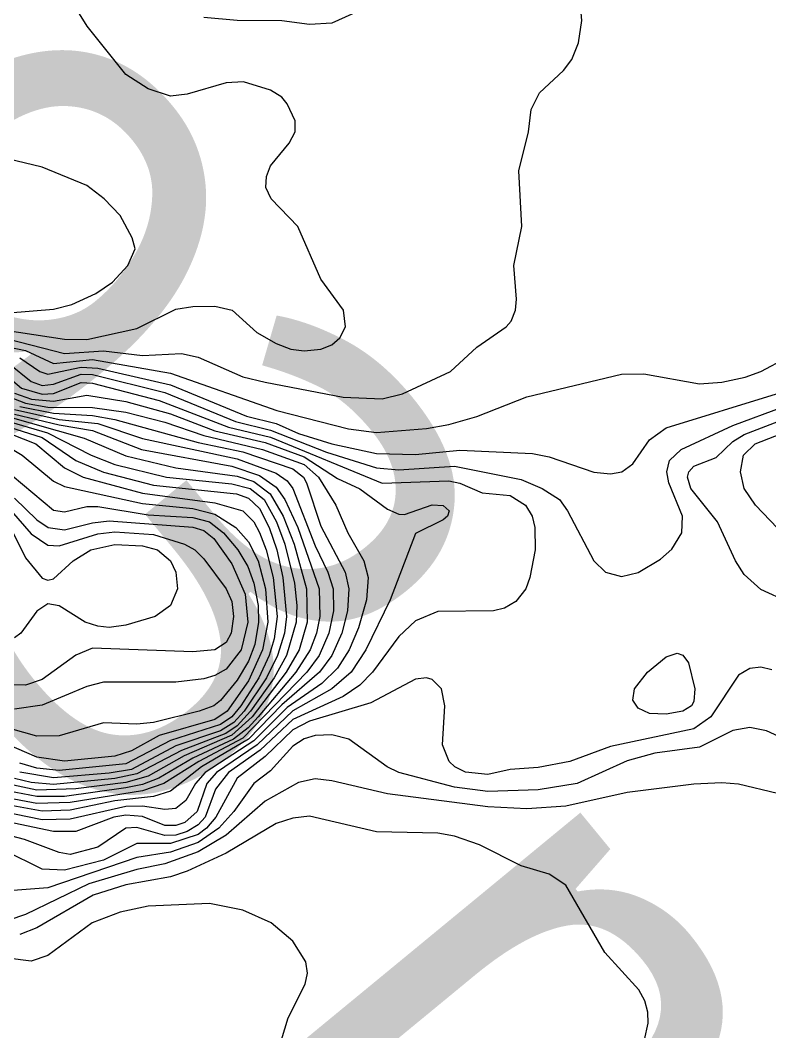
# Model space of a CAD drawing. Extents: x 474277 to 475042, y 254928 to 255625.
# Drawn here: x 474534.8 to 474545.12, y 255582.53 to 255596.45 of the extents above; entities that cross this region are included whole.
import ezdxf

# ---------------------------------------------------------------- set-up
doc = ezdxf.new("R2010")
doc.units = 0
doc.header["$MEASUREMENT"] = 0
doc.layers.add('BaseMapV2_DTM_export_MonNov09090547073261 — entities', color=1, linetype='CONTINUOUS')
doc.styles.get("Standard").update_dxf_attribs({"font": 'romans.shx'})

msp = doc.modelspace()

# ---------------------------------------------------------------- linework, layer by layer
at = {"layer": 'BaseMapV2_DTM_export_MonNov09090547073261 — entities', "color": 15, "linetype": 'Continuous', "true_color": 0xb7484b}
for points in [[(474534.569, 255592.187, 89), (474535.412, 255592.058, 89), (474535.719, 255592.055, 89), (474536.409, 255592.206, 89), (474536.946, 255592.472, 89), (474537.176, 255592.51, 89), (474537.483, 255592.515, 89), (474537.721, 255592.458, 89), (474538.061, 255592.151, 89), (474538.324, 255591.998, 89), (474538.527, 255591.921, 89), (474538.71, 255591.896, 89), (474538.94, 255591.92, 89), (474539.093, 255591.983, 89), (474539.204, 255592.075, 89), (474539.281, 255592.228, 89), (474539.251, 255592.458, 89), (474538.94, 255592.886, 89), (474538.624, 255593.608, 89), (474538.257, 255593.992, 89), (474538.185, 255594.145, 89), (474538.191, 255594.298, 89), (474538.249, 255594.443, 89), (474538.506, 255594.758, 89), (474538.589, 255594.912, 89), (474538.589, 255595.065, 89), (474538.479, 255595.299, 89), (474538.403, 255595.388, 89), (474538.249, 255595.488, 89), (474537.875, 255595.602, 89), (474537.636, 255595.589, 89), (474537.099, 255595.429, 89), (474536.869, 255595.405, 89), (474536.563, 255595.502, 89), (474536.256, 255595.703, 89), (474535.724, 255596.369, 89), (474535.341, 255596.982, 89)], [(474534.646, 255592.06, 89.25), (474535.412, 255591.86, 89.25), (474535.949, 255591.9, 89.25), (474536.486, 255591.836, 89.25), (474537.023, 255591.862, 89.25), (474537.253, 255591.809, 89.25), (474537.866, 255591.542, 89.25), (474538.173, 255591.465, 89.25), (474539.246, 255591.261, 89.25), (474539.783, 255591.239, 89.25), (474540.065, 255591.308, 89.25), (474540.725, 255591.615, 89.25), (474541.086, 255591.95, 89.25), (474541.492, 255592.228, 89.25), (474541.561, 255592.305, 89.25), (474541.618, 255592.458, 89.25), (474541.632, 255592.611, 89.25), (474541.599, 255593.071, 89.25), (474541.705, 255593.608, 89.25), (474541.665, 255594.375, 89.25), (474541.801, 255594.912, 89.25), (474541.836, 255595.218, 89.25), (474541.949, 255595.448, 89.25), (474542.281, 255595.755, 89.25), (474542.397, 255595.908, 89.25), (474542.485, 255596.138, 89.25), (474542.534, 255596.445, 89.25), (474542.487, 255596.982, 89.25)], [(474539.783, 255596.72, 89.25), (474539.093, 255596.41, 89.25), (474538.786, 255596.392, 89.25), (474538.403, 255596.438, 89.25), (474537.789, 255596.445, 89.25), (474537.329, 255596.487, 89.25)], [(474534.646, 255592.422, 88.75), (474535.259, 255592.47, 88.75), (474535.511, 255592.535, 88.75), (474535.843, 255592.688, 88.75), (474536.072, 255592.841, 88.75), (474536.282, 255593.071, 88.75), (474536.383, 255593.301, 88.75), (474536.341, 255593.455, 88.75), (474536.179, 255593.762, 88.75), (474535.96, 255593.992, 88.75), (474535.719, 255594.176, 88.75), (474535.106, 255594.426, 88.75), (474534.262, 255594.629, 88.75)], [(474534.492, 255591.98, 89.5), (474534.876, 255591.901, 89.5), (474535.259, 255591.723, 89.5), (474535.796, 255591.777, 89.5), (474536.869, 255591.589, 89.5), (474538.335, 255591.078, 89.5), (474539.323, 255590.823, 89.5), (474539.706, 255590.774, 89.5), (474540.396, 255590.827, 89.5), (474540.703, 255590.882, 89.5), (474541.086, 255590.993, 89.5), (474541.777, 255591.265, 89.5), (474543.08, 255591.578, 89.5), (474543.387, 255591.582, 89.5), (474544.154, 255591.444, 89.5), (474544.46, 255591.468, 89.5), (474544.782, 255591.538, 89.5), (474544.997, 255591.615, 89.5), (474545.72, 255591.998, 89.5)], [(474534.799, 255591.801, 89.75), (474535.074, 255591.615, 89.75), (474535.182, 255591.575, 89.75), (474535.642, 255591.675, 89.75), (474535.872, 255591.659, 89.75), (474536.869, 255591.43, 89.75), (474537.915, 255591.001, 89.75), (474538.326, 255590.896, 89.75), (474538.633, 255590.761, 89.75), (474539.093, 255590.619, 89.75), (474539.706, 255590.487, 89.75), (474540.243, 255590.473, 89.75), (474540.856, 255590.533, 89.75), (474541.853, 255590.484, 89.75), (474542.083, 255590.44, 89.75), (474542.697, 255590.228, 89.75), (474542.927, 255590.207, 89.75), (474543.086, 255590.234, 89.75), (474543.233, 255590.344, 89.75), (474543.463, 255590.671, 89.75), (474543.693, 255590.837, 89.75), (474545.212, 255591.308, 89.75)], [(474534.549, 255591.615, 90.25), (474534.822, 255591.385, 90.25), (474535.106, 255591.3, 90.25), (474535.259, 255591.313, 90.25), (474535.642, 255591.463, 90.25), (474535.796, 255591.452, 90.25), (474536.716, 255591.213, 90.25), (474537.669, 255590.848, 90.25), (474538.249, 255590.708, 90.25), (474539.783, 255590.078, 90.25), (474540.703, 255590.11, 90.25), (474540.856, 255590.078, 90.25), (474541.163, 255589.942, 90.25), (474541.547, 255589.907, 90.25), (474541.757, 255589.774, 90.25), (474541.849, 255589.621, 90.25), (474541.888, 255589.468, 90.25), (474541.892, 255589.161, 90.25), (474541.818, 255588.778, 90.25), (474541.76, 255588.624, 90.25), (474541.623, 255588.447, 90.25), (474541.47, 255588.357, 90.25), (474541.316, 255588.319, 90.25), (474540.55, 255588.312, 90.25), (474540.243, 255588.18, 90.25), (474540.013, 255587.966, 90.25), (474539.651, 255587.474, 90.25), (474539.476, 255587.298, 90.25), (474539.246, 255587.142, 90.25), (474538.556, 255586.823, 90.25), (474538.103, 255586.401, 90.25), (474537.67, 255586.094, 90.25), (474537.491, 255585.864, 90.25), (474537.346, 255585.48, 90.25), (474537.253, 255585.375, 90.25), (474537.099, 255585.281, 90.25), (474536.946, 255585.234, 90.25), (474536.793, 255585.227, 90.25), (474536.409, 255585.336, 90.25), (474536.256, 255585.329, 90.25), (474535.872, 255585.065, 90.25), (474535.489, 255584.967, 90.25), (474535.336, 255584.994, 90.25), (474534.863, 255585.174, 90.25), (474533.879, 255585.429, 90.25)], [(474534.646, 255591.722, 90), (474534.952, 255591.474, 90), (474535.106, 255591.423, 90), (474535.259, 255591.438, 90), (474535.642, 255591.578, 90), (474535.796, 255591.571, 90), (474536.793, 255591.323, 90), (474537.766, 255590.925, 90), (474538.249, 255590.806, 90), (474539.016, 255590.502, 90), (474539.706, 255590.288, 90), (474540.013, 255590.261, 90), (474540.78, 255590.309, 90), (474541.7, 255590.128, 90), (474541.989, 255590.004, 90), (474542.226, 255589.851, 90), (474542.336, 255589.698, 90), (474542.697, 255589.007, 90), (474542.859, 255588.854, 90), (474543.08, 255588.792, 90), (474543.31, 255588.849, 90), (474543.617, 255589.031, 90), (474543.77, 255589.169, 90), (474543.912, 255589.391, 90), (474543.921, 255589.621, 90), (474543.733, 255590.081, 90), (474543.701, 255590.234, 90), (474543.74, 255590.388, 90), (474543.901, 255590.541, 90), (474544.614, 255590.87, 90), (474545.304, 255591.126, 90)], [(474534.722, 255591.317, 90.5), (474534.959, 255591.231, 90.5), (474535.259, 255591.206, 90.5), (474535.719, 255591.289, 90.5), (474536.256, 255591.202, 90.5), (474536.869, 255591.029, 90.5), (474537.483, 255590.798, 90.5), (474538.173, 255590.636, 90.5), (474538.71, 255590.438, 90.5), (474539.17, 255590.142, 90.5), (474539.476, 255590, 90.5), (474539.86, 255589.719, 90.5), (474540.013, 255589.649, 90.5), (474540.09, 255589.645, 90.5), (474540.473, 255589.78, 90.5), (474540.626, 255589.769, 90.5), (474540.709, 255589.698, 90.5), (474540.684, 255589.621, 90.5), (474540.626, 255589.571, 90.5), (474540.243, 255589.386, 90.5), (474539.896, 255588.471, 90.5), (474539.559, 255587.781, 90.5), (474539.356, 255587.474, 90.5), (474539.093, 255587.244, 90.5), (474538.556, 255586.941, 90.5), (474538.065, 255586.477, 90.5), (474537.504, 255586.094, 90.5), (474537.372, 255585.941, 90.5), (474537.237, 255585.557, 90.5), (474537.067, 255585.404, 90.5), (474536.946, 255585.364, 90.5), (474536.793, 255585.367, 90.5), (474536.486, 255585.49, 90.5), (474536.256, 255585.509, 90.5), (474536.089, 255585.48, 90.5), (474535.566, 255585.284, 90.5), (474535.259, 255585.281, 90.5), (474534.186, 255585.506, 90.5)], [(474533.572, 255591.187, 92.5), (474535.016, 255590.618, 92.5), (474535.412, 255590.287, 92.5), (474535.669, 255590.158, 92.5), (474536.486, 255589.938, 92.5), (474537.483, 255589.804, 92.5), (474537.866, 255589.698, 92.5), (474538.016, 255589.544, 92.5), (474538.096, 255589.398, 92.5), (474538.189, 255589.161, 92.5), (474538.283, 255588.778, 92.5), (474538.337, 255588.241, 92.5), (474538.298, 255587.934, 92.5), (474538.229, 255587.704, 92.5), (474538.086, 255587.397, 92.5), (474537.841, 255587.014, 92.5), (474537.713, 255586.859, 92.5), (474537.559, 255586.753, 92.5), (474536.869, 255586.534, 92.5), (474536.256, 255586.215, 92.5), (474535.336, 255586.123, 92.5), (474535.029, 255586.155, 92.5), (474534.799, 255586.222, 92.5)], [(474534.569, 255591.297, 90.75), (474534.876, 255591.178, 90.75), (474535.182, 255591.122, 90.75), (474535.796, 255591.119, 90.75), (474536.256, 255591.056, 90.75), (474536.793, 255590.915, 90.75), (474537.329, 255590.731, 90.75), (474538.138, 255590.541, 90.75), (474538.71, 255590.334, 90.75), (474538.909, 255590.158, 90.75), (474539.146, 255589.774, 90.75), (474539.31, 255589.391, 90.75), (474539.533, 255589.008, 90.75), (474539.592, 255588.778, 90.75), (474539.568, 255588.471, 90.75), (474539.46, 255588.087, 90.75), (474539.332, 255587.781, 90.75), (474539.17, 255587.529, 90.75), (474538.956, 255587.321, 90.75), (474538.479, 255586.991, 90.75), (474538.019, 255586.531, 90.75), (474537.35, 255586.094, 90.75), (474537.215, 255585.941, 90.75), (474537.083, 255585.711, 90.75), (474536.946, 255585.601, 90.75), (474536.793, 255585.586, 90.75), (474536.486, 255585.632, 90.75), (474536.256, 255585.628, 90.75), (474535.489, 255585.454, 90.75), (474535.106, 255585.445, 90.75), (474534.339, 255585.598, 90.75)], [(474534.799, 255591.131, 91), (474535.259, 255591.039, 91), (474535.796, 255591.009, 91), (474536.103, 255590.954, 91), (474537.253, 255590.636, 91), (474537.866, 255590.506, 91), (474538.556, 255590.273, 91), (474538.702, 255590.158, 91), (474538.744, 255590.081, 91), (474538.94, 255589.485, 91), (474539.274, 255588.854, 91), (474539.327, 255588.624, 91), (474539.309, 255588.318, 91), (474539.231, 255588.011, 91), (474539.094, 255587.704, 91), (474538.923, 255587.474, 91), (474538.403, 255587.028, 91), (474537.943, 255586.552, 91), (474537.296, 255586.171, 91), (474536.869, 255585.837, 91), (474536.639, 255585.765, 91), (474536.103, 255585.703, 91), (474535.489, 255585.578, 91), (474535.106, 255585.562, 91), (474534.492, 255585.672, 91)], [(474534.722, 255591.089, 91.25), (474535.336, 255590.954, 91.25), (474535.872, 255590.897, 91.25), (474536.486, 255590.691, 91.25), (474537.789, 255590.412, 91.25), (474538.326, 255590.213, 91.25), (474538.479, 255590.107, 91.25), (474538.553, 255590.004, 91.25), (474538.863, 255589.216, 91.25), (474539.038, 255588.854, 91.25), (474539.108, 255588.624, 91.25), (474539.113, 255588.318, 91.25), (474539.049, 255588.011, 91.25), (474538.916, 255587.704, 91.25), (474538.748, 255587.474, 91.25), (474537.866, 255586.569, 91.25), (474537.261, 255586.247, 91.25), (474536.78, 255585.941, 91.25), (474536.486, 255585.843, 91.25), (474535.489, 255585.681, 91.25), (474535.029, 255585.668, 91.25), (474534.569, 255585.757, 91.25)], [(474534.722, 255591.028, 91.5), (474535.336, 255590.878, 91.5), (474535.796, 255590.803, 91.5), (474536.471, 255590.541, 91.5), (474537.713, 255590.31, 91.5), (474538.096, 255590.181, 91.5), (474538.326, 255590.022, 91.5), (474538.444, 255589.851, 91.5), (474538.623, 255589.468, 91.5), (474538.916, 255588.624, 91.5), (474538.926, 255588.241, 91.5), (474538.88, 255588.011, 91.5), (474538.793, 255587.781, 91.5), (474538.596, 255587.474, 91.5), (474538.078, 255586.861, 91.5), (474537.938, 255586.707, 91.5), (474537.738, 255586.554, 91.5), (474537.176, 255586.291, 91.5), (474536.708, 255586.017, 91.5), (474536.486, 255585.931, 91.5), (474536.256, 255585.884, 91.5), (474535.412, 255585.764, 91.5), (474535.029, 255585.762, 91.5), (474534.646, 255585.836, 91.5)], [(474534.569, 255591.013, 91.75), (474535.683, 255590.694, 91.75), (474536.256, 255590.451, 91.75), (474536.946, 255590.29, 91.75), (474537.789, 255590.173, 91.75), (474538.019, 255590.099, 91.75), (474538.242, 255589.928, 91.75), (474538.421, 255589.621, 91.75), (474538.574, 255589.238, 91.75), (474538.745, 255588.624, 91.75), (474538.753, 255588.164, 91.75), (474538.641, 255587.781, 91.75), (474538.463, 255587.474, 91.75), (474537.997, 255586.861, 91.75), (474537.713, 255586.607, 91.75), (474537.058, 255586.324, 91.75), (474536.563, 255586.046, 91.75), (474536.256, 255585.959, 91.75), (474535.566, 255585.868, 91.75), (474535.029, 255585.853, 91.75), (474534.646, 255585.936, 91.75)], [(474534.569, 255590.947, 92), (474535.176, 255590.771, 92), (474535.777, 255590.464, 92), (474536.103, 255590.335, 92), (474536.816, 255590.158, 92), (474537.713, 255590.067, 92), (474537.967, 255590.004, 92), (474538.16, 255589.851, 92), (474538.329, 255589.544, 92), (474538.445, 255589.238, 92), (474538.576, 255588.701, 92), (474538.612, 255588.394, 92), (474538.602, 255588.164, 92), (474538.469, 255587.704, 92), (474538.297, 255587.397, 92), (474537.974, 255586.937, 92), (474537.789, 255586.736, 92), (474537.632, 255586.631, 92), (474537.023, 255586.399, 92), (474536.409, 255586.074, 92), (474536.103, 255586.012, 92), (474535.259, 255585.931, 92), (474534.952, 255585.956, 92), (474534.722, 255586.013, 92)], [(474545.38, 255588.44, 90.25), (474544.997, 255588.613, 90.25), (474544.767, 255588.818, 90.25), (474544.648, 255589.008, 90.25), (474544.399, 255589.544, 90.25), (474544.035, 255590.004, 90.25), (474543.989, 255590.158, 90.25), (474544.007, 255590.234, 90.25), (474544.077, 255590.313, 90.25), (474544.384, 255590.428, 90.25), (474544.614, 255590.649, 90.25), (474544.767, 255590.748, 90.25), (474545.304, 255590.953, 90.25)], [(474534.314, 255590.771, 92.75), (474534.827, 255590.464, 92.75), (474535.259, 255590.103, 92.75), (474535.412, 255590.03, 92.75), (474536.486, 255589.795, 92.75), (474537.176, 255589.727, 92.75), (474537.483, 255589.65, 92.75), (474537.768, 255589.468, 92.75), (474537.943, 255589.271, 92.75), (474538.078, 255589.008, 92.75), (474538.178, 255588.624, 92.75), (474538.209, 255588.164, 92.75), (474538.137, 255587.781, 92.75), (474537.943, 255587.356, 92.75), (474537.649, 255586.937, 92.75), (474537.483, 255586.825, 92.75), (474536.716, 255586.602, 92.75), (474536.333, 255586.393, 92.75), (474536.103, 255586.319, 92.75), (474535.412, 255586.252, 92.75), (474535.029, 255586.305, 92.75), (474534.339, 255586.606, 92.75)], [(474534.569, 255590.873, 92.25), (474535.106, 255590.705, 92.25), (474535.568, 255590.388, 92.25), (474535.949, 255590.226, 92.25), (474536.639, 255590.047, 92.25), (474537.78, 255589.928, 92.25), (474537.943, 255589.872, 92.25), (474538.096, 255589.728, 92.25), (474538.229, 255589.468, 92.25), (474538.335, 255589.161, 92.25), (474538.419, 255588.778, 92.25), (474538.467, 255588.241, 92.25), (474538.439, 255588.011, 92.25), (474538.346, 255587.704, 92.25), (474538.193, 255587.397, 92.25), (474537.886, 255586.937, 92.25), (474537.743, 255586.784, 92.25), (474537.559, 255586.67, 92.25), (474536.946, 255586.461, 92.25), (474536.333, 255586.137, 92.25), (474536.026, 255586.083, 92.25), (474535.259, 255586.022, 92.25), (474534.799, 255586.097, 92.25)], [(474545.227, 255589.459, 90.5), (474544.922, 255589.774, 90.5), (474544.769, 255590.004, 90.5), (474544.716, 255590.234, 90.5), (474544.759, 255590.464, 90.5), (474544.918, 255590.618, 90.5), (474545.38, 255590.795, 90.5)], [(474534.262, 255590.542, 93), (474535.259, 255589.704, 93), (474535.412, 255589.682, 93), (474535.719, 255589.755, 93), (474535.872, 255589.754, 93), (474536.563, 255589.64, 93), (474537.176, 255589.605, 93), (474537.406, 255589.543, 93), (474537.602, 255589.391, 93), (474537.796, 255589.161, 93), (474537.937, 255588.931, 93), (474538.02, 255588.701, 93), (474538.077, 255588.394, 93), (474538.081, 255588.164, 93), (474538.03, 255587.857, 93), (474537.946, 255587.627, 93), (474537.789, 255587.364, 93), (474537.559, 255587.086, 93), (474537.466, 255587.014, 93), (474537.266, 255586.937, 93), (474536.639, 255586.782, 93), (474536.409, 255586.759, 93), (474535.949, 255586.776, 93), (474535.336, 255586.599, 93), (474535.029, 255586.596, 93), (474533.806, 255586.937, 93)], [(474534.722, 255589.872, 93.25), (474535.029, 255589.574, 93.25), (474535.188, 255589.468, 93.25), (474535.412, 255589.436, 93.25), (474535.796, 255589.533, 93.25), (474536.026, 255589.559, 93.25), (474537.176, 255589.469, 93.25), (474537.329, 255589.426, 93.25), (474537.469, 255589.314, 93.25), (474537.713, 255588.968, 93.25), (474537.899, 255588.548, 93.25), (474537.937, 255588.164, 93.25), (474537.843, 255587.781, 93.25), (474537.636, 255587.517, 93.25), (474537.483, 255587.43, 93.25), (474537.329, 255587.384, 93.25), (474536.946, 255587.338, 93.25), (474535.949, 255587.339, 93.25), (474535.719, 255587.28, 93.25), (474535.106, 255587.021, 93.25), (474534.722, 255586.966, 93.25)], [(474534.678, 255589.698, 93.5), (474534.952, 255589.38, 93.5), (474535.182, 255589.225, 93.5), (474535.336, 255589.215, 93.5), (474535.872, 255589.38, 93.5), (474536.103, 255589.405, 93.5), (474536.639, 255589.371, 93.5), (474537.063, 255589.238, 93.5), (474537.206, 255589.161, 93.5), (474537.329, 255589.034, 93.5), (474537.636, 255588.624, 93.5), (474537.713, 255588.446, 93.5), (474537.74, 255588.241, 93.5), (474537.706, 255588.011, 93.5), (474537.636, 255587.885, 93.5), (474537.483, 255587.783, 93.5), (474537.176, 255587.757, 93.5), (474535.796, 255587.808, 93.5), (474535.566, 255587.71, 93.5), (474535.106, 255587.373, 93.5), (474534.876, 255587.297, 93.5), (474534.569, 255587.299, 93.5)], [(474534.669, 255589.468, 93.75), (474534.876, 255589.049, 93.75), (474535.106, 255588.768, 93.75), (474535.182, 255588.74, 93.75), (474535.259, 255588.76, 93.75), (474535.533, 255589.008, 93.75), (474535.774, 255589.161, 93.75), (474536.103, 255589.233, 93.75), (474536.486, 255589.215, 93.75), (474536.69, 255589.161, 93.75), (474536.869, 255589.008, 93.75), (474536.946, 255588.854, 93.75), (474536.968, 255588.624, 93.75), (474536.869, 255588.394, 93.75), (474536.662, 255588.241, 93.75), (474536.256, 255588.124, 93.75), (474536.026, 255588.089, 93.75), (474535.872, 255588.109, 93.75), (474535.696, 255588.164, 93.75), (474535.336, 255588.388, 93.75), (474535.182, 255588.414, 93.75), (474535.029, 255588.315, 93.75), (474534.809, 255588.011, 93.75), (474534.722, 255587.948, 93.75)], [(474543.925, 255586.937, 90.25), (474543.693, 255586.896, 90.25), (474543.463, 255586.907, 90.25), (474543.31, 255586.978, 90.25), (474543.234, 255587.091, 90.25), (474543.259, 255587.244, 90.25), (474543.436, 255587.474, 90.25), (474543.693, 255587.688, 90.25), (474543.847, 255587.738, 90.25), (474543.923, 255587.711, 90.25), (474544, 255587.604, 90.25), (474544.089, 255587.244, 90.25), (474544.077, 255587.071, 90.25), (474544.043, 255587.014, 90.25), (474543.925, 255586.937, 90.25)], [(474545.15, 255587.507, 90), (474544.997, 255587.544, 90), (474544.844, 255587.524, 90), (474544.69, 255587.432, 90), (474544.311, 255586.861, 90), (474544.077, 255586.697, 90), (474542.927, 255586.452, 90), (474542.369, 255586.247, 90), (474541.93, 255586.163, 90), (474541.547, 255586.137, 90), (474541.24, 255586.068, 90), (474540.933, 255586.1, 90), (474540.784, 255586.171, 90), (474540.706, 255586.247, 90), (474540.617, 255586.477, 90), (474540.648, 255587.014, 90), (474540.602, 255587.244, 90), (474540.473, 255587.373, 90), (474540.396, 255587.399, 90), (474540.243, 255587.381, 90), (474539.63, 255587.054, 90), (474538.786, 255586.801, 90), (474538.556, 255586.683, 90), (474538.173, 255586.315, 90), (474537.788, 255586.017, 90), (474537.493, 255585.48, 90), (474537.366, 255585.327, 90), (474537.253, 255585.243, 90), (474536.869, 255585.115, 90), (474536.409, 255585.115, 90), (474535.949, 255584.888, 90), (474535.412, 255584.748, 90), (474535.106, 255584.765, 90), (474534.588, 255585.02, 90)], [(474545.534, 255586.457, 89.75), (474545.074, 255586.666, 89.75), (474544.844, 255586.714, 89.75), (474544.614, 255586.673, 89.75), (474544.154, 255586.441, 89.75), (474543.54, 255586.362, 89.75), (474543.157, 255586.254, 89.75), (474542.467, 255585.945, 89.75), (474541.93, 255585.854, 89.75), (474541.24, 255585.835, 89.75), (474540.78, 255585.892, 89.75), (474540.015, 255586.094, 89.75), (474539.853, 255586.171, 89.75), (474539.328, 255586.554, 89.75), (474539.093, 255586.612, 89.75), (474538.863, 255586.602, 89.75), (474538.71, 255586.558, 89.75), (474538.556, 255586.456, 89.75), (474538.249, 255586.118, 89.75), (474538.016, 255585.941, 89.75), (474537.744, 255585.557, 89.75), (474537.534, 255585.327, 89.75), (474537.253, 255585.129, 89.75), (474536.869, 255584.999, 89.75), (474536.409, 255584.923, 89.75), (474535.182, 255584.508, 89.75), (474534.646, 255584.464, 89.75)], [(474545.227, 255585.804, 89.5), (474544.69, 255585.934, 89.5), (474544.46, 255585.954, 89.5), (474544.077, 255585.935, 89.5), (474543.157, 255585.817, 89.5), (474542.313, 255585.63, 89.5), (474541.777, 255585.596, 89.5), (474541.24, 255585.621, 89.5), (474539.86, 255585.8, 89.5), (474539.093, 255585.978, 89.5), (474538.863, 255586.006, 89.5), (474538.633, 255585.955, 89.5), (474538.173, 255585.702, 89.5), (474537.636, 255585.231, 89.5), (474537.253, 255585.002, 89.5), (474536.793, 255584.836, 89.5), (474536.409, 255584.759, 89.5), (474535.748, 255584.56, 89.5), (474534.876, 255584.14, 89.5), (474534.646, 255584.062, 89.5)], [(474543.398, 255582.413, 89.25), (474543.444, 255582.643, 89.25), (474543.443, 255582.797, 89.25), (474543.4, 255582.95, 89.25), (474543.316, 255583.104, 89.25), (474542.85, 255583.619, 89.25), (474542.313, 255584.546, 89.25), (474542.083, 255584.696, 89.25), (474541.7, 255584.81, 89.25), (474541.126, 255585.097, 89.25), (474540.78, 255585.22, 89.25), (474540.55, 255585.26, 89.25), (474539.706, 255585.277, 89.25), (474538.786, 255585.492, 89.25), (474538.556, 255585.468, 89.25), (474538.326, 255585.392, 89.25), (474537.636, 255584.983, 89.25), (474537.099, 255584.738, 89.25), (474536.869, 255584.66, 89.25), (474536.256, 255584.547, 89.25), (474535.806, 255584.407, 89.25), (474535.029, 255583.955, 89.25), (474534.799, 255583.867, 89.25)], [(474538.397, 255582.413, 89), (474538.491, 255582.72, 89), (474538.725, 255583.18, 89), (474538.758, 255583.334, 89), (474538.736, 255583.487, 89), (474538.556, 255583.772, 89), (474538.256, 255584.024, 89), (474537.866, 255584.198, 89), (474537.406, 255584.293, 89), (474536.563, 255584.255, 89), (474536.179, 255584.174, 89), (474535.794, 255584.024, 89), (474535.182, 255583.577, 89), (474534.952, 255583.496, 89), (474534.262, 255583.583, 89), (474532.805, 255583.676, 89), (474532.499, 255583.657, 89), (474532.269, 255583.538, 89), (474531.732, 255582.978, 89), (474531.425, 255582.741, 89), (474531.042, 255582.567, 89), (474530.505, 255582.444, 89)]]:
    msp.add_polyline3d(points, dxfattribs=at)

# ---------------------------------------------------------------- texts
at = {"layer": 'BaseMapV2_DTM_export_MonNov09090547073261 — entities', "color": 250, "true_color": 0x323232, "insert": (474529.71, 255592.644), "char_height": 0.2, "width": 17.61571, "attachment_point": 7, "rotation": 309.4625}
msp.add_mtext('\\fOpen Sans|i0|b0;\\H7.02279;93\\~m', dxfattribs=at)

doc.saveas('drawing.dxf')
